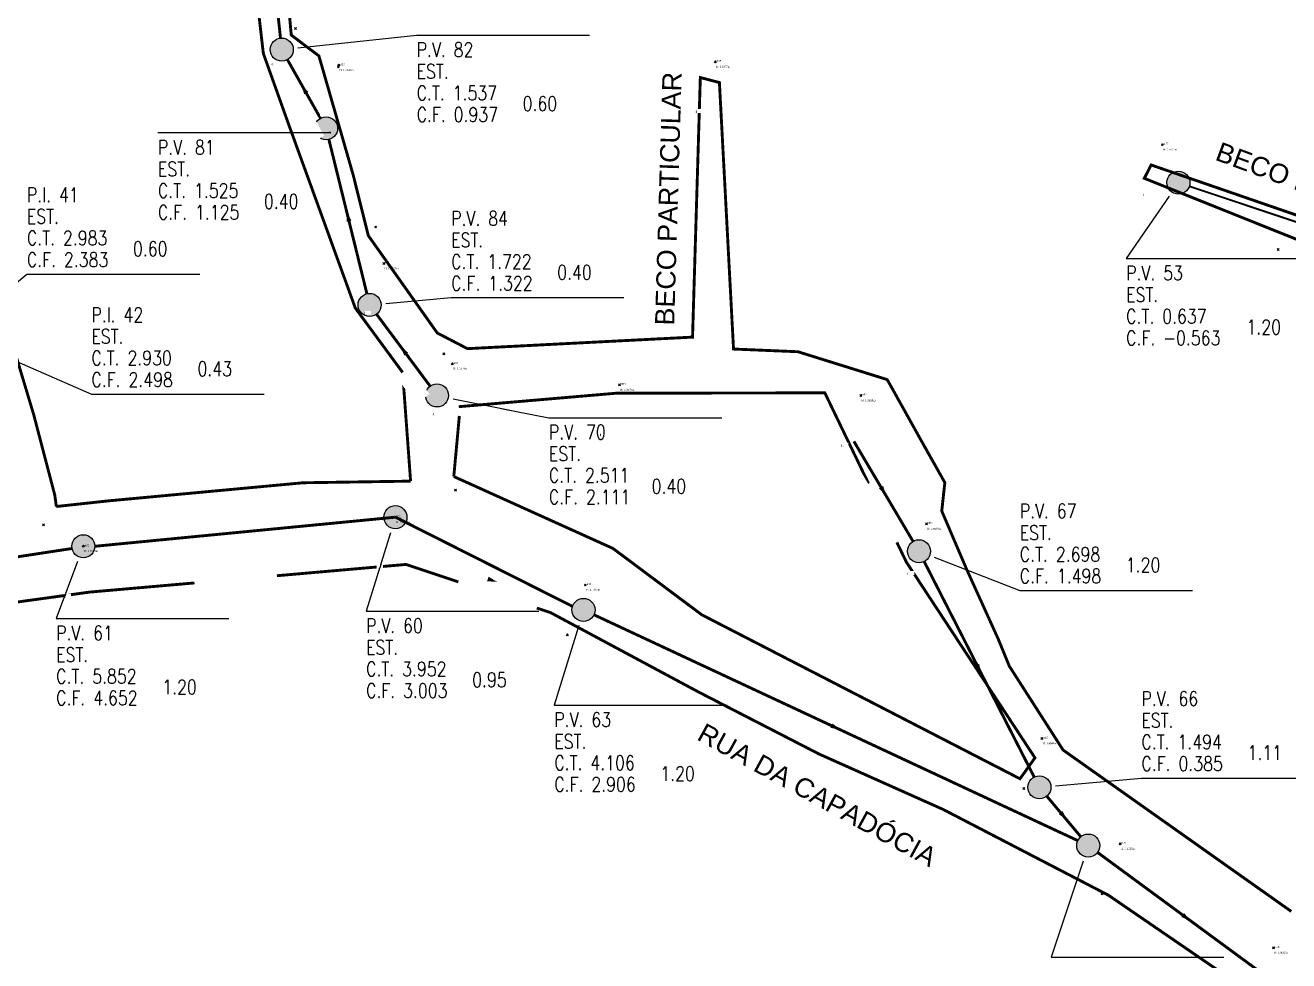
# Model space of a CAD drawing. Extents: x -44 to 717176, y -20 to 14707758.
# Drawn here: x 357998 to 358129.6, y 7353777.8 to 7353875.2 of the extents above; entities that cross this region are included whole.
import ezdxf
from ezdxf.enums import TextEntityAlignment as Align

# ---------------------------------------------------------------- set-up
doc = ezdxf.new("R2010")
doc.units = 0
doc.set_wipeout_variables(frame=1)
doc.header["$PDMODE"] = 3
doc.header["$PDSIZE"] = 0.1
for name, color, linetype in [('0-quadras', 5, 'Continuous'), ('A_Alerta', 2, 'Continuous'), ('Heights', 7, 'Continuous'), ('PONTOS-CAIXAS_U', 1, 'Continuous'), ('PS_IND_DIAMETRO', 7, 'Continuous'), ('PS_IND_FLUXO', 3, 'Continuous'), ('PS_IND_INCLINACAO', 7, 'Continuous'), ('PS_PONTOS_IDENTIFICACAO_LIN', 7, 'Continuous'), ('PS_PONTOS_IDENTIFICACAO_TXT', 7, 'Continuous'), ('Survey', 7, 'Continuous'), ('Survey.td2', 7, 'Continuous'), ('Survey.td2_Mark', 7, 'Continuous'), ('TUBO_PVC', 1, 'Continuous')]:
    doc.layers.add(name, color=color, linetype=linetype)
doc.styles.add('CARIMBO', font='arial.ttf', dxfattribs={"height": 2})
doc.styles.add('ROMANS', font='ROMANS.shx', dxfattribs={"height": 2})
doc.styles.get("Standard").update_dxf_attribs({"font": 'times.ttf'})

# ---------------------------------------------------------------- blocks, each defined once
blk = doc.blocks.new('*U810', base_point=(9690.446, 9362.01))
at = {"const_width": 0.24, "flags": 128}
blk.add_lwpolyline([(9690.326, 9362.01, 1), (9690.566, 9362.01, 1)], format="xyb", close=True, dxfattribs=at)
blk.add_circle((9690.446, 9362.01), 0.24)
blk = doc.blocks.new('*U816', base_point=(9690.446, 9362.01))
at = {"const_width": 0.24, "flags": 128}
blk.add_lwpolyline([(9690.326, 9362.01, 1), (9690.566, 9362.01, 1)], format="xyb", close=True, dxfattribs=at)
blk.add_circle((9690.446, 9362.01), 0.24)
blk = doc.blocks.new('*U817', base_point=(9690.446, 9362.01))
at = {"const_width": 0.24, "flags": 128}
blk.add_lwpolyline([(9690.326, 9362.01, 1), (9690.566, 9362.01, 1)], format="xyb", close=True, dxfattribs=at)
blk.add_circle((9690.446, 9362.01), 0.24)
blk = doc.blocks.new('*U818', base_point=(9690.446, 9362.01))
at = {"const_width": 0.24, "flags": 128}
blk.add_lwpolyline([(9690.326, 9362.01, 1), (9690.566, 9362.01, 1)], format="xyb", close=True, dxfattribs=at)
blk.add_circle((9690.446, 9362.01), 0.24)
blk = doc.blocks.new('*U819', base_point=(9690.446, 9362.01))
at = {"const_width": 0.24, "flags": 128}
blk.add_lwpolyline([(9690.326, 9362.01, 1), (9690.566, 9362.01, 1)], format="xyb", close=True, dxfattribs=at)
blk.add_circle((9690.446, 9362.01), 0.24)
blk = doc.blocks.new('*U822', base_point=(9690.446, 9362.01))
at = {"const_width": 0.24, "flags": 128}
blk.add_lwpolyline([(9690.326, 9362.01, 1), (9690.566, 9362.01, 1)], format="xyb", close=True, dxfattribs=at)
blk.add_circle((9690.446, 9362.01), 0.24)
blk = doc.blocks.new('*U823', base_point=(9690.446, 9362.01))
at = {"const_width": 0.24, "flags": 128}
blk.add_lwpolyline([(9690.326, 9362.01, 1), (9690.566, 9362.01, 1)], format="xyb", close=True, dxfattribs=at)
blk.add_circle((9690.446, 9362.01), 0.24)
blk = doc.blocks.new('*U826', base_point=(9690.446, 9362.01))
at = {"const_width": 0.24, "flags": 128}
blk.add_lwpolyline([(9690.326, 9362.01, 1), (9690.566, 9362.01, 1)], format="xyb", close=True, dxfattribs=at)
blk.add_circle((9690.446, 9362.01), 0.24)
blk = doc.blocks.new('*U838', base_point=(9690.446, 9362.01))
at = {"const_width": 0.24, "flags": 128}
blk.add_lwpolyline([(9690.326, 9362.01, 1), (9690.566, 9362.01, 1)], format="xyb", close=True, dxfattribs=at)
blk.add_circle((9690.446, 9362.01), 0.24)
blk = doc.blocks.new('*U839', base_point=(9690.446, 9362.01))
at = {"const_width": 0.24, "flags": 128}
blk.add_lwpolyline([(9690.326, 9362.01, 1), (9690.566, 9362.01, 1)], format="xyb", close=True, dxfattribs=at)
blk.add_circle((9690.446, 9362.01), 0.24)
blk = doc.blocks.new('*U840', base_point=(9690.446, 9362.01))
at = {"const_width": 0.24, "flags": 128}
blk.add_lwpolyline([(9690.326, 9362.01, 1), (9690.566, 9362.01, 1)], format="xyb", close=True, dxfattribs=at)
blk.add_circle((9690.446, 9362.01), 0.24)

msp = doc.modelspace()

# ---------------------------------------------------------------- linework, layer by layer
at = {"layer": '0-quadras', "const_width": 0.3}
for points in [[(358129.89, 7353782.97), (358106.12, 7353799.77), (358100.52, 7353808.5), (358099.37, 7353811.31), (358096.07, 7353818.59), (358093.48, 7353824.65), (358093.8, 7353827.61), (358091.28, 7353832.09), (358087.8, 7353838.33), (358078.5, 7353841.23), (358071.79, 7353841.51), (358070.32, 7353869.25), (358068.33, 7353869.77), (358067.52, 7353842.75), (358044.07, 7353841.55), (358040.93, 7353843.18), (358033.75, 7353853.31), (358032.17, 7353859.63), (358028.6, 7353872.02), (358025.72, 7353874.19), (358024.54, 7353887.13)], [(358151.68, 7353848.12), (358115.29, 7353860.67), (358114.58, 7353859.28), (358135.88, 7353850.75)], [(358037.32, 7353839.08), (358038.15, 7353827.76)], [(358043.17, 7353835.51), (358059.54, 7353836.91), (358081.3, 7353836.95), (358089.8, 7353819.32), (358103.19, 7353798.96), (358101.63, 7353796.78), (358068.48, 7353813.85), (358059.24, 7353820.75), (358042.65, 7353828.24), (358042.65, 7353828.24)], [(358043.23, 7353834.55), (358042.65, 7353828.24)], [(358038.15, 7353827.76), (358026.94, 7353827.59), (358006.6, 7353825.7), (358001.25, 7353825.12)], [(357829.23, 7353811.07), (357911.56, 7353808.35), (357943.86, 7353807.87), (358004.71, 7353816.21), (358037.68, 7353819.09), (358052.74, 7353814.07), (358068.11, 7353805.83), (358080.71, 7353799.35), (358093.64, 7353793.58), (358110.84, 7353784.66), (358125.35, 7353774.73), (358122.49, 7353766.41), (358117.56, 7353758.44), (358109.8, 7353749.67), (358099.66, 7353740.49), (358078.21, 7353719.55), (358064.02, 7353705.2), (358050.59, 7353691.8), (358035.26, 7353678.61), (358023.12, 7353664.44), (358032.83, 7353646.42), (358058.01, 7353621.53), (358077.18, 7353602.94)]]:
    msp.add_lwpolyline(points, dxfattribs=at)
at = {"layer": '0-quadras', "elevation": 12.12}
msp.add_lwpolyline([(358001.25, 7353825.12, 0.3, 0.3, 0), (358001.09, 7353826.29, 0.3, 0.3, 0), (357998.91, 7353834.61, 0.3, 0.3, 0), (357996.06, 7353844.1, 0.3, 0.3, 0), (357990.62, 7353843.1, 0.3, 0.3, 0), (357984.38, 7353865.36, 0.3, 0.3, 0), (357982.21, 7353864.43, 0.3, 0.3, 0), (357987.18, 7353842.47, 0.3, 0.3, 0), (357959.6, 7353838.86, 0.3, 0.3, 0), (357946.13, 7353839.17, 0.3, 0.3, 0), (357943.09, 7353839.23, 0, 0, 0)], format="xyseb", dxfattribs=at)
at = {"layer": 'PS_IND_FLUXO'}
for points in [[(358027.28, 7353868.15, 0.5, 0, 0), (358026.79, 7353869.02, 0, 0, 0)], [(358031.74, 7353854.81, 0.5, 0, 0), (358031.5, 7353855.78, 0, 0, 0)], [(358037.69, 7353840.99, 0.5, 0, 0), (358037.1, 7353841.79, 0, 0, 0)], [(358087.16, 7353827.13, 0.5, 0, 0), (358087.67, 7353826.27, 0, 0, 0)], [(358046.2, 7353817.58, 0.5, 0, 0), (358047.15, 7353817.27, 0, 0, 0)], [(358097.15, 7353808.62, 0.5, 0, 0), (358097.61, 7353807.73, 0, 0, 0)], [(358082, 7353802.31, 0.5, 0, 0), (358082.9, 7353801.88, 0, 0, 0)], [(358105.87, 7353793.25, 0.5, 0, 0), (358106.52, 7353792.48, 0, 0, 0)], [(358118.59, 7353782.59, 0.5, 0, 0), (358119.39, 7353782, 0, 0, 0)]]:
    msp.add_lwpolyline(points, format="xyseb", dxfattribs=at)
at = {"layer": 'PS_PONTOS_IDENTIFICACAO_LIN', "linetype": 'Continuous'}
for points in [[(358026.42, 7353872.86), (358038.78, 7353874.17), (358056.78, 7353874.17)], [(358035.58, 7353846.25), (358042.38, 7353846.86), (358060.38, 7353846.86)], [(358092.69, 7353819.85), (358101.61, 7353816.39), (358119.61, 7353816.39)], [(358055.66, 7353812.73), (358053.12, 7353804.44), (358071.12, 7353804.44)], [(358105.34, 7353796.05), (358114.28, 7353796.86), (358132.28, 7353796.86)], [(358108.2, 7353788.22), (358104.86, 7353778.22), (358122.86, 7353778.22)]]:
    msp.add_lwpolyline(points, dxfattribs=at)
at = {"layer": 'Survey'}
for p in [(358026.16, 7353874.88, 1.44), (358030.62, 7353870.87, 1.1), (358034.51, 7353854.21, 1.51), (358041.62, 7353841.02, 2.15), (358042.82, 7353826.84, 3.57), (357999.91, 7353823.2, 5.12)]:
    msp.add_point(p, dxfattribs=at)
at = {"layer": 'Survey.td2'}
for p in [(358069.89, 7353871.41, 1.39), (358023.82, 7353871.2, 1.54), (358030.66, 7353871.05, 1.52), (358068.01, 7353866.22, 1.39), (358028.79, 7353865.86, 1.52), (358116.46, 7353862.78, 0.64), (358114.58, 7353857.58, 0.64), (358128.53, 7353851.86, 0.52), (358035.35, 7353850.41, 1.72), (358033.48, 7353845.21, 1.72), (358042.5, 7353839.96, 2.51), (358059.92, 7353837.79, 2.31), (358085.04, 7353836.68, 1.53), (358085.04, 7353836.68, 1.52), (358040.62, 7353834.77, 2.51), (358058.04, 7353832.6, 2.31), (358083.16, 7353831.48, 1.52), (358083.17, 7353831.49, 1.53), (358036.57, 7353824.01, 3.95), (358091.9, 7353823.32, 2.7), (358004.06, 7353820.98, 5.85), (358034.7, 7353818.82, 3.95), (358090.03, 7353818.13, 2.7), (358056.35, 7353816.95, 4.11), (358002.18, 7353815.78, 5.85), (358054.48, 7353811.76, 4.11), (358103.91, 7353800.96, 1.49), (358102.03, 7353795.76, 1.49), (358112.06, 7353790.01, 1.23), (358110.19, 7353784.82, 1.23), (358128.03, 7353779.18, 1.09)]:
    msp.add_point(p, dxfattribs=at)
at = {"layer": 'TUBO_PVC'}
for points, const_width in [([(358024.6, 7353873.87), (358022.3, 7353895.22)], 0.3), ([(358025.32, 7353871.64), (358028.76, 7353865.53)], 0.3), ([(358033.6, 7353847.27), (358029.64, 7353863.32)], 0.3), ([(358119.27, 7353858.45), (358151.17, 7353847.81)], 0.2), ([(358034.6, 7353845.14), (358040.19, 7353837.64)], 0.3), ([(358090.49, 7353821.49), (358084.33, 7353831.9)], 0.3), ([(358005.26, 7353820.98), (358036.57, 7353824.01)], 0.3), ([(358036.57, 7353824.01), (358055.02, 7353814.72)], 0.3), ([(357945.69, 7353812.01), (358002.88, 7353820.75)], 0.3), ([(358091.65, 7353819.39), (358103.11, 7353796.96)], 0.3), ([(358057.25, 7353813.85), (358107.65, 7353790.34)], 0.3), ([(358104.42, 7353794.97), (358107.96, 7353790.75)], 0.3), ([(358109.7, 7353789.12), (358128.28, 7353775.47)], 0.3)]:
    msp.add_lwpolyline(points, dxfattribs=dict(at, const_width=const_width))

# ---------------------------------------------------------------- block references
at = {"layer": 'PONTOS-CAIXAS_U', "xscale": 5, "yscale": 5, "zscale": 5}
for name, p in [('*U840', (358024.73, 7353872.68)), ('*U839', (358029.35, 7353864.48)), ('*U810', (358118.13, 7353858.83)), ('*U838', (358033.88, 7353846.1)), ('*U826', (358040.9, 7353836.68)), ('*U818', (358036.57, 7353824.01, 3.95)), ('*U819', (358004.06, 7353820.98, 5.85)), ('*U823', (358091.11, 7353820.46)), ('*U817', (358056.16, 7353814.36)), ('*U822', (358103.65, 7353795.89)), ('*U816', (358108.74, 7353789.83))]:
    msp.add_blockref(name, p, dxfattribs=at)

# ---------------------------------------------------------------- texts
at = {"layer": 'A_Alerta', "color": 0, "style": 'CARIMBO'}
msp.add_text('RUA DA CAPADÓCIA', height=2, rotation=331.2478, dxfattribs=at).set_placement((358080.52, 7353795.1), align=Align.MIDDLE_CENTER)
at = {"layer": 'Heights', "color": 24}
for s, p in [(' H: 1.5245m', (358030.66, 7353870.45, 1.52)), (' H: 1.3877m', (358069.89, 7353870.81, 1.39)), (' H: 0.6377m', (358116.46, 7353862.18, 0.64)), (' H: 1.7223m', (358035.35, 7353849.81, 1.72)), (' H: 2.5119m', (358042.5, 7353839.36, 2.51)), (' H: 2.3079m', (358059.92, 7353837.19, 2.31)), (' H: 1.5235m', (358085.04, 7353836.08, 1.52)), (' H: 1.5313m', (358085.04, 7353836.08, 1.53)), (' H: 3.9522m', (358036.57, 7353823.41, 3.95)), (' H: 2.6984m', (358091.9, 7353822.72, 2.7)), (' H: 5.8523m', (358004.06, 7353820.38, 5.85)), (' H: 4.1067m', (358056.35, 7353816.35, 4.11)), (' H: 1.4946m', (358103.91, 7353800.36, 1.49)), (' H: 1.2315m', (358112.06, 7353789.41, 1.23)), (' H: 1.0885m', (358128.03, 7353778.58, 1.09))]:
    msp.add_text(s, height=0.2, dxfattribs=at).set_placement(p)
at = {"layer": 'PS_PONTOS_IDENTIFICACAO_TXT', "style": 'ROMANS', "width": 0.8}
for s, p in [('P.V. 82', (358038.78, 7353871.92)), ('EST. ', (358038.78, 7353869.67)), ('C.T. 1.537', (358038.78, 7353867.42)), ('0.60', (358049.82, 7353866.3)), ('C.F. 0.937', (358038.78, 7353865.17)), ('EST. ', (357998.18, 7353854.56)), ('C.F. 2.383', (357998.18, 7353850.06)), ('C.F. 1.322', (358042.38, 7353847.61)), ('0.40', (358053.42, 7353848.74)), ('P.V. 53', (358112.69, 7353848.67)), ('EST. ', (358112.69, 7353846.42)), ('C.T. 0.637', (358112.69, 7353844.17)), ('1.20', (358125.22, 7353843.04)), ('C.F. -0.563', (358112.69, 7353841.92)), ('EST. ', (358052.56, 7353829.86)), ('C.T. 2.511', (358052.56, 7353827.61)), ('C.F. 2.111', (358052.56, 7353825.36)), ('0.40', (358063.26, 7353826.48)), ('C.T. 2.698', (358101.61, 7353819.39)), ('1.20', (358112.65, 7353818.27)), ('C.F. 1.498', (358101.61, 7353817.14)), ('P.V. 61', (358001.23, 7353811.2)), ('P.V. 60', (358033.51, 7353811.96)), ('EST. ', (358033.51, 7353809.71)), ('EST. ', (358001.23, 7353808.95)), ('C.T. 3.952', (358033.51, 7353807.46)), ('C.T. 5.852', (358001.23, 7353806.7)), ('1.20', (358012.28, 7353805.57, -5.85)), ('0.95', (358044.56, 7353806.33, -3.95)), ('C.F. 4.652', (358001.23, 7353804.45)), ('C.F. 3.003', (358033.51, 7353805.21)), ('P.V. 66', (358114.28, 7353804.36)), ('P.V. 63', (358053.12, 7353802.19)), ('EST. ', (358114.28, 7353802.11)), ('EST. ', (358053.12, 7353799.94)), ('C.T. 1.494', (358114.28, 7353799.86)), ('C.T. 4.106', (358053.12, 7353797.69)), ('C.F. 0.385', (358114.28, 7353797.61)), ('1.11', (358125.33, 7353798.74)), ('1.20', (358064.16, 7353796.57)), ('C.F. 2.906', (358053.12, 7353795.44))]:
    msp.add_text(s, height=1.5, dxfattribs=at).set_placement(p)
at = {"layer": 'Survey.td2_Mark'}
for s, p in [(' pt88', (358069.89, 7353871.41, 1.39)), (' pt92', (358030.66, 7353871.05, 1.52)), (' pt77', (358116.46, 7353862.78, 0.64)), (' pt91', (358035.35, 7353850.41, 1.72)), (' pt90', (358042.5, 7353839.96, 2.51)), (' pt89', (358059.92, 7353837.79, 2.31)), (' pt87', (358085.04, 7353836.68, 1.53)), (' pt87', (358085.04, 7353836.68, 1.52)), (' pt81', (358036.57, 7353824.01, 3.95)), (' pt86', (358091.9, 7353823.32, 2.7)), (' pt82', (358004.06, 7353820.98, 5.85)), (' pt80', (358056.35, 7353816.95, 4.11)), (' pt85', (358103.91, 7353800.96, 1.49)), (' pt79', (358112.06, 7353790.01, 1.23)), (' pt78', (358128.03, 7353779.18, 1.09))]:
    msp.add_text(s, height=0.2, dxfattribs=at).set_placement(p)

# ---------------------------------------------------------------- wipeouts: each hides what was drawn before it
for points in [[(358003.48, 7353863.47), (358012.88, 7353863.47), (358012.88, 7353866.87), (358003.48, 7353866.87)], [(358007.49, 7353847.43), (358017.65, 7353847.43), (358017.65, 7353850.83), (358007.49, 7353850.83)]]:
    msp.add_wipeout(points).dxf.layer = 'PS_PONTOS_IDENTIFICACAO_TXT'

# ---------------------------------------------------------------- next in the draw order: texts
at = {"layer": 'PS_PONTOS_IDENTIFICACAO_TXT', "style": 'ROMANS', "width": 0.8}
for s, p in [('P.V. 81', (358011.83, 7353861.75)), ('0.60', (358009.23, 7353851.19))]:
    msp.add_text(s, height=1.5, dxfattribs=at).set_placement(p)

# ---------------------------------------------------------------- next in the draw order: wipeouts: each hides what was drawn before it
for points, layer in [([(358066.32, 7353843.42), (358067.15, 7353870.96), (358063.68, 7353871.06), (358062.85, 7353843.52)], 'A_Alerta'), ([(358121.13, 7353860.72), (358143.07, 7353852.59), (358144.27, 7353855.85), (358122.33, 7353863.98)], 'A_Alerta'), ([(358029.08, 7353856.19), (358030.7, 7353849.63), (358032.35, 7353850.04), (358030.73, 7353856.6)], 'PS_IND_DIAMETRO'), ([(358034.71, 7353841.23), (358038.74, 7353835.81), (358040.11, 7353836.83), (358036.07, 7353842.25)], 'PS_IND_DIAMETRO'), ([(358049.1, 7353833.87), (358055.84, 7353833.42), (358055.96, 7353835.12), (358049.22, 7353835.57)], 'PS_IND_DIAMETRO'), ([(358070.43, 7353832.06), (358077.15, 7353831.36), (358077.33, 7353833.05), (358070.61, 7353833.76)], 'PS_IND_DIAMETRO'), ([(358084.72, 7353826.83), (358088.17, 7353821.01), (358089.63, 7353821.88), (358086.19, 7353827.69)], 'PS_IND_DIAMETRO'), ([(358017.56, 7353816.48), (358024.3, 7353817.08), (358024.14, 7353818.78), (358017.41, 7353818.17)], 'PS_IND_DIAMETRO'), ([(358044.58, 7353815.74), (358051.01, 7353813.66), (358051.53, 7353815.28), (358045.1, 7353817.36)], 'PS_IND_DIAMETRO'), ([(358122.34, 7353873.3), (358127.39, 7353873.3), (358127.39, 7353875), (358122.34, 7353875)], 'PS_PONTOS_IDENTIFICACAO_TXT'), ([(358003.48, 7353860.47), (358009.38, 7353860.47), (358009.38, 7353863.87), (358003.48, 7353863.87)], 'PS_PONTOS_IDENTIFICACAO_TXT'), ([(358040.72, 7353859.99), (358050.81, 7353859.99), (358050.81, 7353863.39), (358040.72, 7353863.39)], 'PS_PONTOS_IDENTIFICACAO_TXT'), ([(358076.69, 7353859.92), (358086.7, 7353859.92), (358086.7, 7353863.32), (358076.69, 7353863.32)], 'PS_PONTOS_IDENTIFICACAO_TXT'), ([(358007.49, 7353844.43), (358013.38, 7353844.43), (358013.38, 7353847.83), (358007.49, 7353847.83)], 'PS_PONTOS_IDENTIFICACAO_TXT'), ([(358103.28, 7353832.23), (358113.36, 7353832.23), (358113.36, 7353835.63), (358103.28, 7353835.63)], 'PS_PONTOS_IDENTIFICACAO_TXT')]:
    msp.add_wipeout(points).dxf.layer = layer
for points, z in [([(358023.75, 7353871.07), (358024.39, 7353871.07), (358024.39, 7353871.47), (358023.75, 7353871.47)], 1.54), ([(358067.94, 7353866.09), (358068.59, 7353866.09), (358068.59, 7353866.49), (358067.94, 7353866.49)], 1.39), ([(358028.71, 7353865.73), (358029.37, 7353865.73), (358029.37, 7353866.13), (358028.71, 7353866.13)], 1.52), ([(358114.51, 7353857.45), (358115.16, 7353857.45), (358115.16, 7353857.85), (358114.51, 7353857.85)], 0.64), ([(358033.41, 7353845.08), (358034.04, 7353845.08), (358034.04, 7353845.48), (358033.41, 7353845.48)], 1.72), ([(358040.55, 7353834.63), (358041.21, 7353834.63), (358041.21, 7353835.04), (358040.55, 7353835.04)], 2.51), ([(358057.97, 7353832.47), (358058.63, 7353832.47), (358058.63, 7353832.87), (358057.97, 7353832.87)], 2.31), ([(358083.1, 7353831.35), (358083.75, 7353831.35), (358083.75, 7353831.76), (358083.1, 7353831.76)], 1.53), ([(358034.63, 7353818.68), (358035.26, 7353818.68), (358035.26, 7353819.09), (358034.63, 7353819.09)], 3.95), ([(358089.96, 7353818), (358090.61, 7353818), (358090.61, 7353818.4), (358089.96, 7353818.4)], 2.7), ([(358002.11, 7353815.65), (358002.77, 7353815.65), (358002.77, 7353816.05), (358002.11, 7353816.05)], 5.85)]:
    msp.add_wipeout(points).translate(0, 0, z).dxf.layer = 'Survey.td2_Mark'

# ---------------------------------------------------------------- next in the draw order: linework, layer by layer
at = {"layer": 'PS_PONTOS_IDENTIFICACAO_LIN', "linetype": 'Continuous'}
msp.add_lwpolyline([(358117.17, 7353857.43), (358112.69, 7353850.92), (358131.89, 7353850.92)], dxfattribs=at)

# ---------------------------------------------------------------- next in the draw order: texts
at = {"layer": 'A_Alerta', "color": 0, "style": 'CARIMBO'}
for s, rotation, p in [('BECO PARTICULAR', 88.2773, (358065, 7353857.16)), ('BECO DO BIGUE', 339.6632, (358132.67, 7353858.29))]:
    msp.add_text(s, height=2, rotation=rotation, dxfattribs=at).set_placement(p, align=Align.MIDDLE_CENTER)
at = {"layer": 'PS_PONTOS_IDENTIFICACAO_TXT', "style": 'ROMANS', "width": 0.8}
msp.add_text('P.V. 70', height=1.5, dxfattribs=at).set_placement((358052.56, 7353832.11))

# ---------------------------------------------------------------- next in the draw order: wipeouts: each hides what was drawn before it
for points, layer in [([(358023.81, 7353870.59), (358025.12, 7353868.26), (358025.86, 7353868.68), (358024.55, 7353871.01)], 'PS_IND_INCLINACAO'), ([(358029.05, 7353858.1), (358029.69, 7353855.5), (358030.51, 7353855.7), (358029.87, 7353858.3)], 'PS_IND_INCLINACAO'), ([(358033.96, 7353842.94), (358035.51, 7353840.86), (358036.19, 7353841.37), (358034.64, 7353843.45)], 'PS_IND_INCLINACAO'), ([(358047.28, 7353834.42), (358049.94, 7353834.24), (358050, 7353835.09), (358047.33, 7353835.27)], 'PS_IND_INCLINACAO'), ([(358069.02, 7353832.64), (358071.3, 7353832.4), (358071.39, 7353833.25), (358069.1, 7353833.49)], 'PS_IND_INCLINACAO'), ([(358084.34, 7353828.3), (358085.51, 7353826.33), (358086.24, 7353826.76), (358085.07, 7353828.74)], 'PS_IND_INCLINACAO'), ([(358015.68, 7353816.74), (358018.34, 7353816.98), (358018.26, 7353817.82), (358015.6, 7353817.59)], 'PS_IND_INCLINACAO'), ([(358042.94, 7353816.72), (358045.48, 7353815.89), (358045.75, 7353816.7), (358043.2, 7353817.53)], 'PS_IND_INCLINACAO'), ([(358122.34, 7353871.8), (358125.29, 7353871.8), (358125.29, 7353873.5), (358122.34, 7353873.5)], 'PS_PONTOS_IDENTIFICACAO_TXT'), ([(358003.48, 7353857.47), (358016.92, 7353857.47), (358016.92, 7353860.87), (358003.48, 7353860.87)], 'PS_PONTOS_IDENTIFICACAO_TXT'), ([(358040.72, 7353856.99), (358046.62, 7353856.99), (358046.62, 7353860.39), (358040.72, 7353860.39)], 'PS_PONTOS_IDENTIFICACAO_TXT'), ([(358076.69, 7353856.92), (358082.59, 7353856.92), (358082.59, 7353860.32), (358076.69, 7353860.32)], 'PS_PONTOS_IDENTIFICACAO_TXT'), ([(358007.49, 7353841.43), (358020.92, 7353841.43), (358020.92, 7353844.83), (358007.49, 7353844.83)], 'PS_PONTOS_IDENTIFICACAO_TXT'), ([(358103.28, 7353829.23), (358109.17, 7353829.23), (358109.17, 7353832.63), (358103.28, 7353832.63)], 'PS_PONTOS_IDENTIFICACAO_TXT')]:
    msp.add_wipeout(points).dxf.layer = layer
msp.add_wipeout([(358083.09, 7353831.35), (358083.75, 7353831.35), (358083.75, 7353831.75), (358083.09, 7353831.75)]).translate(0, 0, 1.52).dxf.layer = 'Survey.td2_Mark'

# ---------------------------------------------------------------- next in the draw order: linework, layer by layer
at = {"layer": 'PS_PONTOS_IDENTIFICACAO_LIN', "linetype": 'Continuous'}
for points in [[(357990.28, 7353842.76), (357998.18, 7353849.31), (358016.18, 7353849.31)], [(358042.57, 7353836.34), (358052.56, 7353834.36), (358070.56, 7353834.36)], [(358036.07, 7353822.39), (358033.51, 7353814.21), (358051.51, 7353814.21)], [(358003.46, 7353819.39), (358001.23, 7353813.45), (358019.23, 7353813.45)]]:
    msp.add_lwpolyline(points, dxfattribs=at)

# ---------------------------------------------------------------- next in the draw order: texts
at = {"layer": 'PS_PONTOS_IDENTIFICACAO_TXT', "style": 'ROMANS', "width": 0.8}
for s, p in [('EST. ', (358011.83, 7353859.5)), ('P.I. 42', (358004.9, 7353844.32))]:
    msp.add_text(s, height=1.5, dxfattribs=at).set_placement(p)

# ---------------------------------------------------------------- next in the draw order: wipeouts: each hides what was drawn before it
for points in [[(358122.34, 7353870.3), (358129.22, 7353870.3), (358129.22, 7353872), (358122.34, 7353872)], [(358017.52, 7353855.97), (358023.8, 7353855.97), (358023.8, 7353859.37), (358017.52, 7353859.37)], [(358003.48, 7353854.47), (358016.62, 7353854.47), (358016.62, 7353857.87), (358003.48, 7353857.87)], [(358040.72, 7353853.99), (358053.48, 7353853.99), (358053.48, 7353857.39), (358040.72, 7353857.39)], [(358076.69, 7353853.92), (358090.43, 7353853.92), (358090.43, 7353857.32), (358076.69, 7353857.32)], [(358007.49, 7353838.43), (358020.92, 7353838.43), (358020.92, 7353841.83), (358007.49, 7353841.83)], [(358103.28, 7353826.23), (358117.02, 7353826.23), (358117.02, 7353829.63), (358103.28, 7353829.63)]]:
    msp.add_wipeout(points).dxf.layer = 'PS_PONTOS_IDENTIFICACAO_TXT'

# ---------------------------------------------------------------- next in the draw order: texts
for s, p in [('P.I. 41', (357998.18, 7353856.81)), ('C.T. 1.525', (358011.83, 7353857.25)), ('0.40', (358022.87, 7353856.12)), ('C.F. 1.125', (358011.83, 7353855)), ('C.T. 2.983', (357998.18, 7353852.31)), ('EST. ', (358004.9, 7353842.07)), ('C.T. 2.930', (358004.9, 7353839.82)), ('0.43', (358015.95, 7353838.7)), ('C.F. 2.498', (358004.9, 7353837.57))]:
    msp.add_text(s, height=1.5, dxfattribs=at).set_placement(p)

# ---------------------------------------------------------------- next in the draw order: wipeouts: each hides what was drawn before it
for points in [[(358122.34, 7353868.8), (358130.21, 7353868.8), (358130.21, 7353870.5), (358122.34, 7353870.5)], [(358054.08, 7353852.49), (358060.35, 7353852.49), (358060.35, 7353855.89), (358054.08, 7353855.89)], [(358091.03, 7353852.42), (358097.31, 7353852.42), (358097.31, 7353855.82), (358091.03, 7353855.82)], [(358040.72, 7353850.99), (358053.17, 7353850.99), (358053.17, 7353854.39), (358040.72, 7353854.39)], [(358076.69, 7353850.92), (358089.75, 7353850.92), (358089.75, 7353854.32), (358076.69, 7353854.32)], [(358021.52, 7353839.93), (358027.8, 7353839.93), (358027.8, 7353843.33), (358021.52, 7353843.33)], [(358117.62, 7353824.73), (358123.59, 7353824.73), (358123.59, 7353828.13), (358117.62, 7353828.13)], [(358103.28, 7353823.23), (358116.72, 7353823.23), (358116.72, 7353826.63), (358103.28, 7353826.63)]]:
    msp.add_wipeout(points).dxf.layer = 'PS_PONTOS_IDENTIFICACAO_TXT'

# ---------------------------------------------------------------- next in the draw order: linework, layer by layer
at = {"layer": '0-quadras', "const_width": 0.3}
msp.add_lwpolyline([(358022.16, 7353903.67), (358019.85, 7353898.01), (358022.81, 7353872.28), (358025.47, 7353864.83), (358032.39, 7353845.78), (358037.32, 7353839.08)], dxfattribs=at)
at = {"layer": 'PS_PONTOS_IDENTIFICACAO_LIN', "linetype": 'Continuous'}
msp.add_lwpolyline([(357996.01, 7353840.7), (358004.9, 7353836.82), (358022.9, 7353836.82)], dxfattribs=at)

# ---------------------------------------------------------------- next in the draw order: texts
at = {"layer": 'PS_PONTOS_IDENTIFICACAO_TXT', "style": 'ROMANS', "width": 0.8}
for s, p in [('P.V. 84', (358042.38, 7353854.36)), ('EST. ', (358042.38, 7353852.11)), ('C.T. 1.722', (358042.38, 7353849.86)), ('P.V. 67', (358101.61, 7353823.89)), ('EST. ', (358101.61, 7353821.64))]:
    msp.add_text(s, height=1.5, dxfattribs=at).set_placement(p)

# ---------------------------------------------------------------- next in the draw order: wipeouts: each hides what was drawn before it
msp.add_wipeout([(358090, 7353846.9), (358100.08, 7353846.9), (358100.08, 7353850.3), (358090, 7353850.3)]).dxf.layer = 'PS_PONTOS_IDENTIFICACAO_TXT'

# ---------------------------------------------------------------- next in the draw order: wipeouts: each hides what was drawn before it
for points, layer in [([(358024.35, 7353868.76), (358027.67, 7353862.88), (358029.15, 7353863.71), (358025.83, 7353869.6)], 'PS_IND_DIAMETRO'), ([(358090, 7353843.9), (358095.89, 7353843.9), (358095.89, 7353847.3), (358090, 7353847.3)], 'PS_PONTOS_IDENTIFICACAO_TXT')]:
    msp.add_wipeout(points).dxf.layer = layer

# ---------------------------------------------------------------- next in the draw order: linework, layer by layer
at = {"layer": 'PS_PONTOS_IDENTIFICACAO_LIN', "linetype": 'Continuous'}
msp.add_lwpolyline([(358029.7, 7353864.13), (358029.83, 7353864), (358011.83, 7353864)], dxfattribs=at)

# ---------------------------------------------------------------- next in the draw order: wipeouts: each hides what was drawn before it
msp.add_wipeout([(358090, 7353840.9), (358103.74, 7353840.9), (358103.74, 7353844.3), (358090, 7353844.3)]).dxf.layer = 'PS_PONTOS_IDENTIFICACAO_TXT'

# ---------------------------------------------------------------- next in the draw order: wipeouts: each hides what was drawn before it
for points in [[(358104.34, 7353839.4), (358110.61, 7353839.4), (358110.61, 7353842.8), (358104.34, 7353842.8)], [(358090, 7353837.9), (358103.43, 7353837.9), (358103.43, 7353841.3), (358090, 7353841.3)]]:
    msp.add_wipeout(points).dxf.layer = 'PS_PONTOS_IDENTIFICACAO_TXT'

doc.saveas('drawing.dxf')
